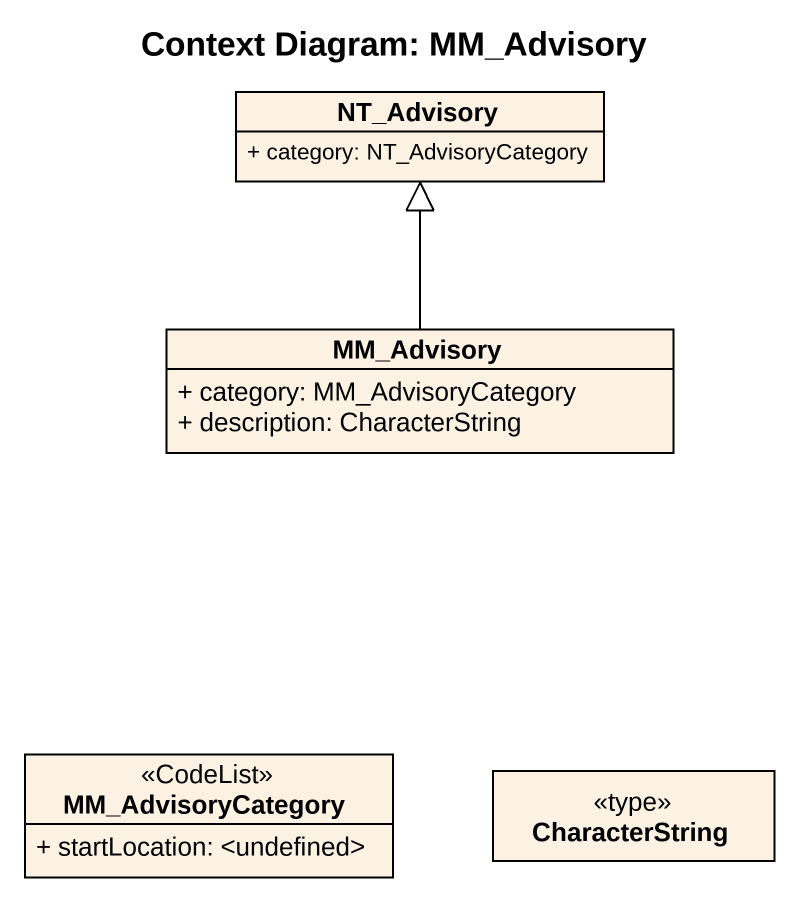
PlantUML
@startuml
title Context Diagram: MM_Advisory
hide circle
hide empty members
skinparam classAttributeIconSize 0
class NT_Advisory {
  + category: NT_AdvisoryCategory
}
class MM_Advisory {
  + category: MM_AdvisoryCategory
  + description: CharacterString
}
class MM_AdvisoryCategory <<CodeList>> {
  + startLocation: <undefined>
}
class CharacterString <<type>>
MM_Advisory -up-|> NT_Advisory
@enduml
